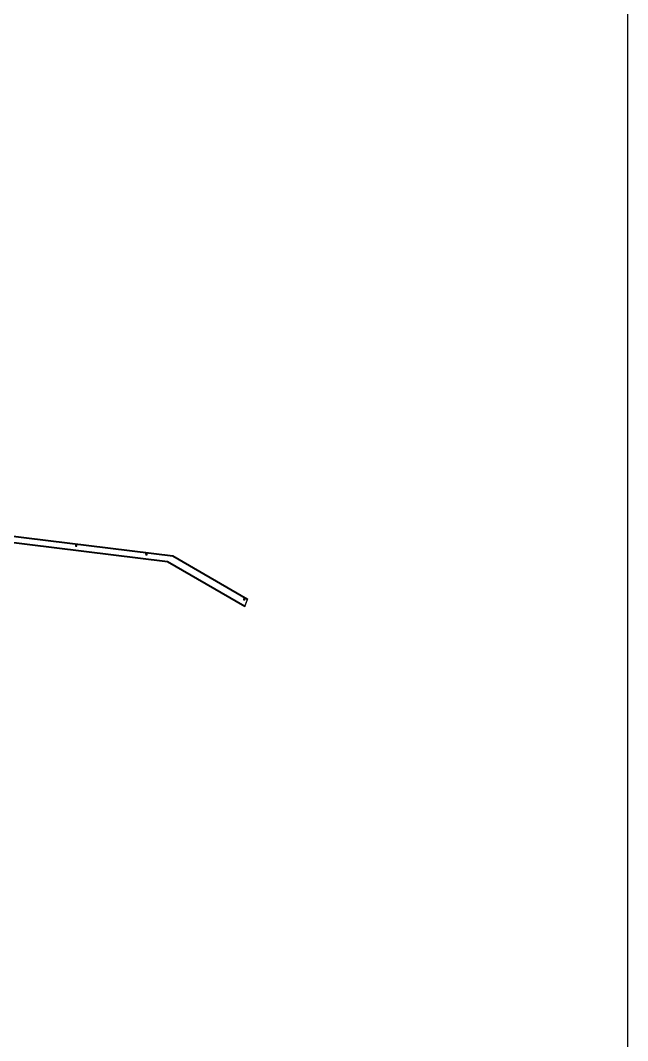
# Model space of a CAD drawing. Header units: inches. Extents: x 31 to 2213, y 31 to 1421.
# Drawn here: x 2030 to 2212.8, y 694.7 to 1001.7 of the extents above; entities that cross this region are included whole.
import ezdxf

# ---------------------------------------------------------------- set-up
doc = ezdxf.new("R2010")
doc.units = ezdxf.units.IN
doc.header["$MEASUREMENT"] = 0

msp = doc.modelspace()

# ---------------------------------------------------------------- linework, layer by layer
at = {"layer": 'OUTLINE'}
for p, q in [((2212.83, 1420.83), (2212.83, 31.17)), ((2023.8, 845.2), (2074.33, 838.94)), ((2023.8, 844.99), (2074.33, 838.73)), ((2025.37, 846.87), (2075.9, 840.61)), ((2025.37, 846.65), (2075.9, 840.39)), ((2046.58, 843.61), (2046.57, 843.61)), ((2046.57, 843.61), (2046.57, 843.6)), ((2046.57, 843.6), (2046.57, 843.59)), ((2046.57, 843.59), (2046.57, 843.59)), ((2046.57, 843.59), (2046.57, 843.58)), ((2046.57, 843.58), (2046.57, 843.57)), ((2046.57, 843.57), (2046.57, 843.57)), ((2046.57, 843.57), (2046.58, 843.56)), ((2046.67, 843.67), (2046.58, 843.61)), ((2046.59, 843.63), (2046.58, 843.63)), ((2046.58, 843.63), (2046.58, 843.62)), ((2046.58, 843.62), (2046.58, 843.61)), ((2046.58, 843.56), (2046.58, 843.56)), ((2046.58, 843.56), (2046.58, 843.55)), ((2046.58, 843.55), (2046.58, 843.54)), ((2046.58, 843.54), (2046.59, 843.54)), ((2046.6, 843.65), (2046.59, 843.64)), ((2046.59, 843.64), (2046.59, 843.63)), ((2046.59, 843.54), (2046.59, 843.53)), ((2046.59, 843.53), (2046.6, 843.52)), ((2046.61, 843.66), (2046.6, 843.65)), ((2046.6, 843.65), (2046.6, 843.65)), ((2046.6, 843.52), (2046.6, 843.52)), ((2046.6, 843.52), (2046.61, 843.51)), ((2046.62, 843.67), (2046.61, 843.66)), ((2046.61, 843.66), (2046.61, 843.66)), ((2046.61, 843.51), (2046.62, 843.51)), ((2046.63, 843.67), (2046.62, 843.67)), ((2046.62, 843.51), (2046.62, 843.5)), ((2046.62, 843.5), (2046.63, 843.5)), ((2046.64, 843.68), (2046.63, 843.68)), ((2046.63, 843.68), (2046.63, 843.67)), ((2046.63, 843.5), (2046.64, 843.49)), ((2046.65, 843.69), (2046.64, 843.68)), ((2046.64, 843.49), (2046.65, 843.49)), ((2046.66, 843.69), (2046.65, 843.69)), ((2046.65, 843.49), (2046.65, 843.48)), ((2046.65, 843.48), (2046.66, 843.48)), ((2046.67, 843.69), (2046.66, 843.69)), ((2046.66, 843.48), (2046.67, 843.48)), ((2046.67, 843.81), (2046.67, 843.82)), ((2046.67, 843.82), (2046.67, 843.67)), ((2046.67, 843.82), (2046.67, 843.82)), ((2046.67, 843.82), (2046.68, 843.82)), ((2046.67, 843.8), (2046.67, 843.81)), ((2046.67, 843.81), (2046.67, 843.81)), ((2046.67, 843.81), (2046.67, 843.81)), ((2046.67, 843.79), (2046.67, 843.8)), ((2046.67, 843.8), (2046.67, 843.8)), ((2046.67, 843.78), (2046.67, 843.79)), ((2046.67, 843.79), (2046.67, 843.79)), ((2046.67, 843.79), (2046.67, 843.79)), ((2046.68, 843.77), (2046.67, 843.78)), ((2046.67, 843.78), (2046.67, 843.78)), ((2046.68, 843.7), (2046.67, 843.69)), ((2046.68, 843.68), (2046.67, 843.67)), ((2046.67, 843.67), (2046.67, 843.67)), ((2046.67, 843.67), (2046.67, 843.66)), ((2046.67, 843.66), (2046.67, 843.66)), ((2046.67, 843.66), (2046.67, 843.66)), ((2046.67, 843.66), (2046.67, 843.65)), ((2046.67, 843.65), (2046.67, 843.65)), ((2046.67, 843.65), (2046.67, 843.65)), ((2046.67, 843.65), (2046.67, 843.64)), ((2046.67, 843.64), (2046.67, 843.64)), ((2046.67, 843.64), (2046.67, 843.63)), ((2046.67, 843.63), (2046.67, 843.63)), ((2046.67, 843.63), (2046.68, 843.63)), ((2046.67, 843.48), (2046.68, 843.47)), ((2046.68, 843.83), (2046.69, 843.84)), ((2046.68, 843.82), (2046.68, 843.83)), ((2046.68, 843.83), (2046.68, 843.83)), ((2046.68, 843.83), (2046.68, 843.83)), ((2046.68, 843.76), (2046.68, 843.77)), ((2046.68, 843.77), (2046.68, 843.77)), ((2046.68, 843.77), (2046.68, 843.77)), ((2046.69, 843.76), (2046.68, 843.76)), ((2046.69, 843.7), (2046.68, 843.7)), ((2046.69, 843.69), (2046.68, 843.69)), ((2046.68, 843.69), (2046.68, 843.68)), ((2046.68, 843.68), (2046.68, 843.68)), ((2046.68, 843.68), (2046.68, 843.68)), ((2046.68, 843.63), (2046.68, 843.62)), ((2046.68, 843.62), (2046.68, 843.62)), ((2046.68, 843.62), (2046.68, 843.62)), ((2046.68, 843.62), (2046.69, 843.61)), ((2046.68, 843.47), (2046.69, 843.47)), ((2046.69, 843.84), (2046.7, 843.85)), ((2046.69, 843.84), (2046.69, 843.84)), ((2046.69, 843.84), (2046.69, 843.84)), ((2046.69, 843.75), (2046.69, 843.76)), ((2046.69, 843.76), (2046.69, 843.76)), ((2046.7, 843.75), (2046.69, 843.75)), ((2046.7, 843.71), (2046.69, 843.7)), ((2046.7, 843.7), (2046.69, 843.7)), ((2046.69, 843.7), (2046.69, 843.69)), ((2046.69, 843.69), (2046.69, 843.69)), ((2046.69, 843.61), (2046.69, 843.61)), ((2046.69, 843.61), (2046.69, 843.61)), ((2046.69, 843.61), (2046.7, 843.6)), ((2046.69, 843.47), (2046.7, 843.47)), ((2046.7, 843.85), (2046.7, 843.85)), ((2046.7, 843.85), (2046.71, 843.85)), ((2046.71, 843.75), (2046.7, 843.75)), ((2046.7, 843.75), (2046.7, 843.75)), ((2046.71, 843.71), (2046.7, 843.71)), ((2046.71, 843.71), (2046.7, 843.7)), ((2046.7, 843.7), (2046.7, 843.7)), ((2046.7, 843.6), (2046.7, 843.6)), ((2046.7, 843.6), (2046.71, 843.6)), ((2046.7, 843.47), (2046.71, 843.46)), ((2046.71, 843.85), (2046.71, 843.86)), ((2046.71, 843.86), (2046.71, 843.86)), ((2046.71, 843.86), (2046.72, 843.86)), ((2046.71, 843.74), (2046.71, 843.75)), ((2046.72, 843.74), (2046.71, 843.74)), ((2046.72, 843.71), (2046.71, 843.71)), ((2046.72, 843.71), (2046.71, 843.71)), ((2046.71, 843.71), (2046.71, 843.71)), ((2046.71, 843.71), (2046.71, 843.71)), ((2046.71, 843.6), (2046.71, 843.6)), ((2046.71, 843.6), (2046.72, 843.59)), ((2046.71, 843.46), (2046.72, 843.46)), ((2046.72, 843.86), (2046.73, 843.86)), ((2046.73, 843.74), (2046.72, 843.74)), ((2046.72, 843.74), (2046.72, 843.74)), ((2046.73, 843.72), (2046.72, 843.71)), ((2046.73, 843.71), (2046.72, 843.71)), ((2046.72, 843.59), (2046.72, 843.59)), ((2046.72, 843.59), (2046.73, 843.59)), ((2046.72, 843.46), (2046.73, 843.46)), ((2046.73, 843.86), (2046.73, 843.87)), ((2046.73, 843.87), (2046.74, 843.87)), ((2046.73, 843.73), (2046.73, 843.74)), ((2046.74, 843.73), (2046.73, 843.73)), ((2046.74, 843.72), (2046.73, 843.72)), ((2046.73, 843.72), (2046.73, 843.72)), ((2046.74, 843.71), (2046.73, 843.71)), ((2046.73, 843.59), (2046.73, 843.59)), ((2046.73, 843.59), (2046.74, 843.58)), ((2046.73, 843.46), (2046.74, 843.46)), ((2046.74, 843.87), (2046.74, 843.87)), ((2046.74, 843.87), (2046.75, 843.87)), ((2046.75, 843.73), (2046.74, 843.73)), ((2046.74, 843.73), (2046.74, 843.73)), ((2046.75, 843.72), (2046.74, 843.71)), ((2046.75, 843.72), (2046.74, 843.72)), ((2046.74, 843.72), (2046.74, 843.72)), ((2046.74, 843.58), (2046.74, 843.58)), ((2046.74, 843.58), (2046.75, 843.58)), ((2046.74, 843.46), (2046.76, 843.45)), ((2046.75, 843.87), (2046.75, 843.87)), ((2046.75, 843.87), (2046.76, 843.87)), ((2046.76, 843.73), (2046.75, 843.73)), ((2046.76, 843.73), (2046.75, 843.73)), ((2046.75, 843.73), (2046.75, 843.72)), ((2046.76, 843.72), (2046.75, 843.72)), ((2046.75, 843.58), (2046.76, 843.58)), ((2046.76, 843.87), (2046.77, 843.88)), ((2046.77, 843.72), (2046.76, 843.73)), ((2046.76, 843.73), (2046.76, 843.73)), ((2046.77, 843.73), (2046.76, 843.73)), ((2046.77, 843.72), (2046.76, 843.72)), ((2046.76, 843.58), (2046.76, 843.58)), ((2046.76, 843.58), (2046.77, 843.58)), ((2046.76, 843.45), (2046.77, 843.45)), ((2046.77, 843.88), (2046.77, 843.88)), ((2046.77, 843.88), (2046.78, 843.88)), ((2046.78, 843.73), (2046.77, 843.73)), ((2046.77, 843.73), (2046.77, 843.73)), ((2046.78, 843.72), (2046.77, 843.72)), ((2046.78, 843.72), (2046.77, 843.72)), ((2046.77, 843.58), (2046.78, 843.58)), ((2046.77, 843.45), (2046.78, 843.45)), ((2046.78, 843.88), (2046.79, 843.88)), ((2046.79, 843.73), (2046.78, 843.73)), ((2046.8, 843.72), (2046.78, 843.72)), ((2046.79, 843.72), (2046.78, 843.72)), ((2046.78, 843.72), (2046.78, 843.72)), ((2046.78, 843.58), (2046.78, 843.58)), ((2046.78, 843.58), (2046.79, 843.57)), ((2046.78, 843.45), (2046.79, 843.45)), ((2046.79, 843.88), (2046.79, 843.88)), ((2046.79, 843.88), (2046.8, 843.88)), ((2046.8, 843.73), (2046.79, 843.73)), ((2046.79, 843.73), (2046.79, 843.73)), ((2046.8, 843.72), (2046.79, 843.72)), ((2046.79, 843.57), (2046.8, 843.57)), ((2046.79, 843.45), (2046.8, 843.45)), ((2046.8, 843.88), (2046.81, 843.88)), ((2046.81, 843.73), (2046.8, 843.73)), ((2046.81, 843.72), (2046.8, 843.72)), ((2046.81, 843.72), (2046.8, 843.72)), ((2046.8, 843.72), (2046.8, 843.72)), ((2046.8, 843.57), (2046.8, 843.57)), ((2046.8, 843.57), (2046.81, 843.57)), ((2046.8, 843.45), (2046.81, 843.45)), ((2046.81, 843.88), (2046.81, 843.88)), ((2046.81, 843.88), (2046.82, 843.88)), ((2046.82, 843.73), (2046.81, 843.73)), ((2046.81, 843.73), (2046.81, 843.73)), ((2046.82, 843.72), (2046.81, 843.72)), ((2046.82, 843.72), (2046.81, 843.72)), ((2046.81, 843.57), (2046.82, 843.57)), ((2046.81, 843.45), (2046.82, 843.45)), ((2046.82, 843.88), (2046.83, 843.88)), ((2046.83, 843.73), (2046.82, 843.73)), ((2046.83, 843.72), (2046.82, 843.72)), ((2046.83, 843.72), (2046.82, 843.72)), ((2046.82, 843.72), (2046.82, 843.72)), ((2046.82, 843.57), (2046.83, 843.58)), ((2046.82, 843.57), (2046.82, 843.57)), ((2046.82, 843.45), (2046.83, 843.45)), ((2046.83, 843.88), (2046.83, 843.88)), ((2046.83, 843.88), (2046.84, 843.88)), ((2046.84, 843.73), (2046.83, 843.73)), ((2046.83, 843.73), (2046.83, 843.73)), ((2046.84, 843.72), (2046.83, 843.72)), ((2046.84, 843.72), (2046.83, 843.72)), ((2046.83, 843.58), (2046.84, 843.58)), ((2046.83, 843.45), (2046.85, 843.45)), ((2046.84, 843.88), (2046.85, 843.87)), ((2046.85, 843.73), (2046.84, 843.73)), ((2046.84, 843.73), (2046.84, 843.72)), ((2046.85, 843.73), (2046.84, 843.73)), ((2046.85, 843.72), (2046.84, 843.72)), ((2046.84, 843.58), (2046.84, 843.58)), ((2046.84, 843.58), (2046.85, 843.58)), ((2046.85, 843.87), (2046.85, 843.87)), ((2046.85, 843.87), (2046.86, 843.87)), ((2046.86, 843.73), (2046.85, 843.73)), ((2046.85, 843.73), (2046.85, 843.73)), ((2046.86, 843.72), (2046.85, 843.73)), ((2046.85, 843.73), (2046.85, 843.73)), ((2046.86, 843.72), (2046.85, 843.72)), ((2046.85, 843.58), (2046.85, 843.58)), ((2046.85, 843.58), (2046.86, 843.58)), ((2046.85, 843.45), (2046.86, 843.46)), ((2046.86, 843.87), (2046.86, 843.87)), ((2046.86, 843.87), (2046.87, 843.87)), ((2046.87, 843.73), (2046.86, 843.73)), ((2046.87, 843.71), (2046.86, 843.72)), ((2046.87, 843.72), (2046.86, 843.72)), ((2046.86, 843.72), (2046.86, 843.72)), ((2046.86, 843.58), (2046.87, 843.58)), ((2046.86, 843.46), (2046.87, 843.46)), ((2046.87, 843.87), (2046.88, 843.87)), ((2046.88, 843.73), (2046.87, 843.73)), ((2046.87, 843.73), (2046.87, 843.73)), ((2046.88, 843.72), (2046.87, 843.72)), ((2046.89, 843.71), (2046.87, 843.71)), ((2046.87, 843.58), (2046.88, 843.59)), ((2046.87, 843.58), (2046.87, 843.58)), ((2046.87, 843.46), (2046.88, 843.46)), ((2046.88, 843.87), (2046.88, 843.86)), ((2046.88, 843.86), (2046.89, 843.86)), ((2046.89, 843.74), (2046.88, 843.74)), ((2046.88, 843.74), (2046.88, 843.73)), ((2046.89, 843.71), (2046.88, 843.72)), ((2046.88, 843.72), (2046.88, 843.72)), ((2046.88, 843.59), (2046.88, 843.59)), ((2046.88, 843.59), (2046.89, 843.59)), ((2046.88, 843.46), (2046.89, 843.46)), ((2046.89, 843.86), (2046.89, 843.86)), ((2046.89, 843.86), (2046.9, 843.86)), ((2046.9, 843.74), (2046.89, 843.74)), ((2046.89, 843.74), (2046.89, 843.74)), ((2046.9, 843.71), (2046.89, 843.71)), ((2046.9, 843.71), (2046.89, 843.71)), ((2046.89, 843.71), (2046.89, 843.71)), ((2046.89, 843.59), (2046.9, 843.6)), ((2046.89, 843.59), (2046.89, 843.59)), ((2046.89, 843.46), (2046.9, 843.46)), ((2046.9, 843.86), (2046.9, 843.85)), ((2046.9, 843.85), (2046.91, 843.85)), ((2046.91, 843.75), (2046.9, 843.75)), ((2046.9, 843.75), (2046.9, 843.74)), ((2046.91, 843.71), (2046.9, 843.71)), ((2046.91, 843.7), (2046.9, 843.71)), ((2046.9, 843.71), (2046.9, 843.71)), ((2046.9, 843.6), (2046.9, 843.6)), ((2046.9, 843.6), (2046.91, 843.6)), ((2046.9, 843.46), (2046.91, 843.47)), ((2046.91, 843.85), (2046.91, 843.85)), ((2046.91, 843.85), (2046.91, 843.85)), ((2046.91, 843.85), (2046.92, 843.84)), ((2046.92, 843.76), (2046.91, 843.75)), ((2046.91, 843.75), (2046.91, 843.75)), ((2046.92, 843.7), (2046.91, 843.71)), ((2046.92, 843.69), (2046.91, 843.7)), ((2046.91, 843.7), (2046.91, 843.7)), ((2046.91, 843.7), (2046.91, 843.7)), ((2046.91, 843.6), (2046.92, 843.61)), ((2046.91, 843.6), (2046.91, 843.6)), ((2046.91, 843.47), (2046.92, 843.47)), ((2046.92, 843.84), (2046.92, 843.84)), ((2046.92, 843.84), (2046.92, 843.84)), ((2046.92, 843.84), (2046.93, 843.83)), ((2046.93, 843.77), (2046.92, 843.76)), ((2046.92, 843.76), (2046.92, 843.76)), ((2046.92, 843.76), (2046.92, 843.76)), ((2046.93, 843.7), (2046.92, 843.7)), ((2046.93, 843.68), (2046.92, 843.69)), ((2046.92, 843.69), (2046.92, 843.69)), ((2046.92, 843.69), (2046.92, 843.69)), ((2046.92, 843.61), (2046.93, 843.62)), ((2046.92, 843.61), (2046.92, 843.61)), ((2046.92, 843.61), (2046.92, 843.61)), ((2046.92, 843.47), (2046.93, 843.47)), ((2046.93, 843.83), (2046.93, 843.83)), ((2046.93, 843.83), (2046.93, 843.83)), ((2046.93, 843.83), (2046.93, 843.82)), ((2046.93, 843.82), (2046.94, 843.82)), ((2046.94, 843.78), (2046.93, 843.78)), ((2046.93, 843.78), (2046.93, 843.78)), ((2046.93, 843.78), (2046.93, 843.77)), ((2046.93, 843.77), (2046.93, 843.77)), ((2046.93, 843.77), (2046.93, 843.77)), ((2046.94, 843.7), (2046.93, 843.7)), ((2046.93, 843.67), (2046.93, 843.68)), ((2046.93, 843.68), (2046.93, 843.68)), ((2046.93, 843.68), (2046.93, 843.68)), ((2046.94, 843.67), (2046.93, 843.67)), ((2046.93, 843.63), (2046.94, 843.64)), ((2046.93, 843.62), (2046.93, 843.63)), ((2046.93, 843.63), (2046.93, 843.63)), ((2046.93, 843.62), (2046.93, 843.62)), ((2046.93, 843.62), (2046.93, 843.62)), ((2046.93, 843.47), (2046.94, 843.48)), ((2046.94, 843.82), (2046.94, 843.81)), ((2046.94, 843.81), (2046.94, 843.81)), ((2046.94, 843.81), (2046.94, 843.81)), ((2046.94, 843.81), (2046.94, 843.8)), ((2046.94, 843.8), (2046.94, 843.8)), ((2046.94, 843.8), (2046.94, 843.8)), ((2046.94, 843.8), (2046.94, 843.79)), ((2046.94, 843.79), (2046.94, 843.79)), ((2046.94, 843.79), (2046.94, 843.78)), ((2046.94, 843.78), (2046.94, 843.64)), ((2046.95, 843.69), (2046.94, 843.7)), ((2046.94, 843.66), (2046.94, 843.67)), ((2046.94, 843.67), (2046.94, 843.67)), ((2046.94, 843.65), (2046.94, 843.66)), ((2046.94, 843.66), (2046.94, 843.66)), ((2046.94, 843.66), (2046.94, 843.66)), ((2046.94, 843.64), (2046.94, 843.65)), ((2046.94, 843.65), (2046.94, 843.65)), ((2046.94, 843.64), (2046.94, 843.64)), ((2046.94, 843.64), (2046.94, 843.64)), ((2046.94, 843.64), (2047.03, 843.56)), ((2046.94, 843.48), (2046.95, 843.48)), ((2046.96, 843.68), (2046.95, 843.69)), ((2046.95, 843.69), (2046.95, 843.69)), ((2046.95, 843.48), (2046.96, 843.49)), ((2046.97, 843.68), (2046.96, 843.68)), ((2046.96, 843.49), (2046.97, 843.49)), ((2046.98, 843.67), (2046.97, 843.68)), ((2046.97, 843.49), (2046.98, 843.5)), ((2046.97, 843.49), (2046.97, 843.49)), ((2046.99, 843.67), (2046.98, 843.67)), ((2046.98, 843.5), (2046.99, 843.5)), ((2046.99, 843.66), (2046.99, 843.67)), ((2047, 843.66), (2046.99, 843.66)), ((2046.99, 843.5), (2047, 843.51)), ((2047.01, 843.65), (2047, 843.66)), ((2047, 843.51), (2047, 843.52)), ((2047, 843.52), (2047.01, 843.52)), ((2047.02, 843.64), (2047.01, 843.65)), ((2047.01, 843.65), (2047.01, 843.65)), ((2047.01, 843.52), (2047.01, 843.53)), ((2047.01, 843.53), (2047.02, 843.53)), ((2047.02, 843.63), (2047.02, 843.64)), ((2047.02, 843.64), (2047.02, 843.64)), ((2047.03, 843.62), (2047.02, 843.63)), ((2047.02, 843.54), (2047.03, 843.55)), ((2047.02, 843.53), (2047.02, 843.54)), ((2047.03, 843.61), (2047.03, 843.62)), ((2047.03, 843.62), (2047.03, 843.62)), ((2047.03, 843.6), (2047.03, 843.61)), ((2047.04, 843.6), (2047.03, 843.6)), ((2047.03, 843.57), (2047.04, 843.58)), ((2047.03, 843.56), (2047.03, 843.57)), ((2047.03, 843.56), (2047.03, 843.56)), ((2047.03, 843.55), (2047.03, 843.56)), ((2047.03, 843.55), (2047.03, 843.55)), ((2047.04, 843.59), (2047.04, 843.6)), ((2047.04, 843.58), (2047.04, 843.59)), ((2047.04, 843.58), (2047.04, 843.58)), ((2067.83, 841.2), (2067.83, 841.2)), ((2067.83, 841.2), (2067.84, 841.2)), ((2067.83, 841.2), (2067.83, 841.05)), ((2067.83, 841.19), (2067.83, 841.2)), ((2067.83, 841.18), (2067.83, 841.19)), ((2067.83, 841.19), (2067.83, 841.19)), ((2067.83, 841.17), (2067.83, 841.18)), ((2067.83, 841.18), (2067.83, 841.18)), ((2067.83, 841.18), (2067.83, 841.18)), ((2067.83, 841.16), (2067.83, 841.17)), ((2067.83, 841.17), (2067.83, 841.17)), ((2067.84, 841.15), (2067.83, 841.16)), ((2067.83, 841.16), (2067.83, 841.16)), ((2067.83, 841.16), (2067.83, 841.16)), ((2067.84, 841.21), (2067.85, 841.22)), ((2067.84, 841.2), (2067.84, 841.21)), ((2067.84, 841.21), (2067.84, 841.21)), ((2067.84, 841.21), (2067.84, 841.21)), ((2067.84, 841.14), (2067.84, 841.15)), ((2067.84, 841.15), (2067.84, 841.15)), ((2067.84, 841.15), (2067.84, 841.15)), ((2067.85, 841.22), (2067.86, 841.23)), ((2067.85, 841.22), (2067.85, 841.22)), ((2067.85, 841.22), (2067.85, 841.22)), ((2067.86, 841.23), (2067.86, 841.23)), ((2067.86, 841.23), (2067.87, 841.23)), ((2067.87, 841.23), (2067.88, 841.24)), ((2067.87, 841.23), (2067.87, 841.23)), ((2067.88, 841.24), (2067.88, 841.24)), ((2067.88, 841.24), (2067.89, 841.24)), ((2067.89, 841.24), (2067.9, 841.25)), ((2067.89, 841.24), (2067.89, 841.24)), ((2067.9, 841.25), (2067.9, 841.25)), ((2067.9, 841.25), (2067.91, 841.25)), ((2067.91, 841.25), (2067.92, 841.25)), ((2067.92, 841.25), (2067.92, 841.25)), ((2067.92, 841.25), (2067.93, 841.25)), ((2067.93, 841.25), (2067.94, 841.26)), ((2067.93, 841.25), (2067.93, 841.25)), ((2067.94, 841.26), (2067.95, 841.26)), ((2067.95, 841.26), (2067.95, 841.26)), ((2067.95, 841.26), (2067.96, 841.26)), ((2067.96, 841.26), (2067.97, 841.26)), ((2067.97, 841.26), (2067.97, 841.26)), ((2067.97, 841.26), (2067.98, 841.26)), ((2067.98, 841.26), (2067.99, 841.26)), ((2067.99, 841.26), (2067.99, 841.26)), ((2067.99, 841.26), (2068, 841.25)), ((2068, 841.25), (2068.01, 841.25)), ((2068.01, 841.25), (2068.01, 841.25)), ((2068.01, 841.25), (2068.02, 841.25)), ((2068.02, 841.25), (2068.02, 841.25)), ((2068.02, 841.25), (2068.03, 841.25)), ((2068.03, 841.25), (2068.04, 841.25)), ((2068.04, 841.25), (2068.04, 841.24)), ((2068.04, 841.24), (2068.05, 841.24)), ((2068.05, 841.24), (2068.05, 841.24)), ((2068.05, 841.24), (2068.06, 841.24)), ((2068.06, 841.24), (2068.06, 841.23)), ((2068.06, 841.23), (2068.07, 841.23)), ((2068.07, 841.23), (2068.07, 841.23)), ((2068.07, 841.23), (2068.08, 841.22)), ((2068.08, 841.22), (2068.08, 841.22)), ((2068.08, 841.22), (2068.08, 841.22)), ((2068.08, 841.22), (2068.09, 841.21)), ((2068.09, 841.14), (2068.08, 841.14)), ((2068.09, 841.21), (2068.09, 841.21)), ((2068.09, 841.21), (2068.09, 841.21)), ((2068.09, 841.21), (2068.09, 841.2)), ((2068.09, 841.2), (2068.1, 841.2)), ((2068.1, 841.16), (2068.09, 841.16)), ((2068.09, 841.16), (2068.09, 841.15)), ((2068.09, 841.15), (2068.09, 841.15)), ((2068.09, 841.15), (2068.09, 841.14)), ((2068.1, 841.2), (2068.1, 841.2)), ((2068.1, 841.2), (2068.1, 841.19)), ((2068.1, 841.19), (2068.1, 841.19)), ((2068.1, 841.19), (2068.1, 841.19)), ((2068.1, 841.19), (2068.1, 841.18)), ((2068.1, 841.18), (2068.1, 841.18)), ((2068.1, 841.18), (2068.1, 841.17)), ((2068.1, 841.17), (2068.1, 841.17)), ((2068.1, 841.17), (2068.1, 841.17)), ((2068.1, 841.17), (2068.1, 841.16)), ((2068.1, 841.16), (2068.1, 841.01)), ((2068.1, 841.16), (2068.1, 841.16)), ((2067.74, 840.99), (2067.73, 840.98)), ((2067.73, 840.98), (2067.73, 840.97)), ((2067.73, 840.97), (2067.73, 840.97)), ((2067.73, 840.97), (2067.73, 840.96)), ((2067.73, 840.96), (2067.73, 840.95)), ((2067.73, 840.95), (2067.73, 840.95)), ((2067.73, 840.95), (2067.74, 840.94)), ((2067.83, 841.05), (2067.74, 840.99)), ((2067.75, 841.01), (2067.74, 841.01)), ((2067.74, 841.01), (2067.74, 841)), ((2067.74, 841), (2067.74, 840.99)), ((2067.74, 840.99), (2067.74, 840.99)), ((2067.74, 840.94), (2067.74, 840.93)), ((2067.74, 840.93), (2067.74, 840.93)), ((2067.74, 840.93), (2067.75, 840.92)), ((2067.76, 841.02), (2067.75, 841.02)), ((2067.75, 841.02), (2067.75, 841.01)), ((2067.75, 840.92), (2067.75, 840.92)), ((2067.75, 840.92), (2067.75, 840.91)), ((2067.75, 840.91), (2067.76, 840.9)), ((2067.77, 841.04), (2067.76, 841.03)), ((2067.76, 841.03), (2067.76, 841.02)), ((2067.76, 840.9), (2067.76, 840.9)), ((2067.76, 840.9), (2067.77, 840.89)), ((2067.78, 841.05), (2067.77, 841.04)), ((2067.77, 841.04), (2067.77, 841.04)), ((2067.77, 840.89), (2067.78, 840.89)), ((2067.79, 841.05), (2067.78, 841.05)), ((2067.78, 840.89), (2067.78, 840.88)), ((2067.78, 840.88), (2067.79, 840.88)), ((2067.8, 841.06), (2067.79, 841.05)), ((2067.79, 840.88), (2067.8, 840.87)), ((2067.81, 841.07), (2067.8, 841.06)), ((2067.8, 841.06), (2067.8, 841.06)), ((2067.8, 840.87), (2067.81, 840.87)), ((2067.82, 841.07), (2067.81, 841.07)), ((2067.81, 840.87), (2067.82, 840.86)), ((2067.83, 841.07), (2067.82, 841.07)), ((2067.82, 840.86), (2067.82, 840.86)), ((2067.82, 840.86), (2067.83, 840.85)), ((2067.84, 841.08), (2067.83, 841.07)), ((2067.84, 841.05), (2067.83, 841.05)), ((2067.83, 841.05), (2067.83, 841.05)), ((2067.83, 841.05), (2067.83, 841.04)), ((2067.83, 841.04), (2067.83, 841.04)), ((2067.83, 841.04), (2067.83, 841.04)), ((2067.83, 841.04), (2067.83, 841.03)), ((2067.83, 841.03), (2067.83, 841.03)), ((2067.83, 841.03), (2067.83, 841.02)), ((2067.83, 841.02), (2067.83, 841.02)), ((2067.83, 841.02), (2067.83, 841.02)), ((2067.83, 841.02), (2067.83, 841.01)), ((2067.83, 841.01), (2067.83, 841.01)), ((2067.83, 841.01), (2067.84, 841.01)), ((2067.83, 840.85), (2067.84, 840.85)), ((2067.85, 841.14), (2067.84, 841.14)), ((2067.85, 841.08), (2067.84, 841.08)), ((2067.85, 841.07), (2067.84, 841.07)), ((2067.84, 841.07), (2067.84, 841.06)), ((2067.84, 841.06), (2067.84, 841.06)), ((2067.84, 841.06), (2067.84, 841.05)), ((2067.84, 841.01), (2067.84, 841)), ((2067.84, 841), (2067.84, 841)), ((2067.84, 841), (2067.84, 841)), ((2067.84, 841), (2067.85, 840.99)), ((2067.84, 840.85), (2067.85, 840.85)), ((2067.86, 841.13), (2067.85, 841.14)), ((2067.85, 841.14), (2067.85, 841.14)), ((2067.86, 841.08), (2067.85, 841.08)), ((2067.86, 841.08), (2067.85, 841.08)), ((2067.85, 841.08), (2067.85, 841.07)), ((2067.85, 841.07), (2067.85, 841.07)), ((2067.85, 840.99), (2067.85, 840.99)), ((2067.85, 840.99), (2067.86, 840.99)), ((2067.85, 840.85), (2067.86, 840.84)), ((2067.87, 841.12), (2067.86, 841.13)), ((2067.86, 841.13), (2067.86, 841.13)), ((2067.86, 841.13), (2067.86, 841.13)), ((2067.87, 841.09), (2067.86, 841.08)), ((2067.87, 841.08), (2067.86, 841.08)), ((2067.86, 841.08), (2067.86, 841.08)), ((2067.86, 840.99), (2067.86, 840.98)), ((2067.86, 840.98), (2067.86, 840.98)), ((2067.86, 840.98), (2067.87, 840.98)), ((2067.86, 840.84), (2067.87, 840.84)), ((2067.88, 841.12), (2067.87, 841.12)), ((2067.87, 841.12), (2067.87, 841.12)), ((2067.88, 841.09), (2067.87, 841.09)), ((2067.88, 841.09), (2067.87, 841.09)), ((2067.87, 841.09), (2067.87, 841.08)), ((2067.87, 840.98), (2067.87, 840.97)), ((2067.87, 840.97), (2067.88, 840.97)), ((2067.87, 840.84), (2067.88, 840.84)), ((2067.89, 841.11), (2067.88, 841.12)), ((2067.88, 841.12), (2067.88, 841.12)), ((2067.89, 841.09), (2067.88, 841.09)), ((2067.89, 841.09), (2067.88, 841.09)), ((2067.88, 841.09), (2067.88, 841.09)), ((2067.88, 840.97), (2067.88, 840.97)), ((2067.88, 840.97), (2067.89, 840.97)), ((2067.88, 840.84), (2067.89, 840.84)), ((2067.9, 841.11), (2067.89, 841.11)), ((2067.89, 841.11), (2067.89, 841.11)), ((2067.9, 841.1), (2067.89, 841.1)), ((2067.89, 841.1), (2067.89, 841.09)), ((2067.9, 841.09), (2067.89, 841.09)), ((2067.89, 840.97), (2067.89, 840.96)), ((2067.89, 840.96), (2067.9, 840.96)), ((2067.89, 840.84), (2067.91, 840.84)), ((2067.91, 841.11), (2067.9, 841.11)), ((2067.91, 841.1), (2067.9, 841.09)), ((2067.91, 841.1), (2067.9, 841.1)), ((2067.9, 841.1), (2067.9, 841.1)), ((2067.9, 840.96), (2067.91, 840.96)), ((2067.92, 841.11), (2067.91, 841.11)), ((2067.91, 841.11), (2067.91, 841.11)), ((2067.92, 841.1), (2067.91, 841.1)), ((2067.92, 841.1), (2067.91, 841.1)), ((2067.91, 840.96), (2067.91, 840.96)), ((2067.91, 840.96), (2067.92, 840.96)), ((2067.91, 840.84), (2067.92, 840.83)), ((2067.93, 841.11), (2067.92, 841.1)), ((2067.92, 841.1), (2067.92, 841.11)), ((2067.93, 841.1), (2067.92, 841.1)), ((2067.92, 841.1), (2067.92, 841.1)), ((2067.93, 841.1), (2067.92, 841.1)), ((2067.92, 840.96), (2067.92, 840.96)), ((2067.92, 840.96), (2067.93, 840.96)), ((2067.92, 840.83), (2067.93, 840.83)), ((2067.94, 841.11), (2067.93, 841.11)), ((2067.93, 841.11), (2067.93, 841.11)), ((2067.95, 841.1), (2067.93, 841.1)), ((2067.94, 841.1), (2067.93, 841.1)), ((2067.93, 840.96), (2067.94, 840.95)), ((2067.93, 840.83), (2067.94, 840.83)), ((2067.95, 841.11), (2067.94, 841.11)), ((2067.95, 841.1), (2067.94, 841.1)), ((2067.94, 841.1), (2067.94, 841.1)), ((2067.94, 840.95), (2067.94, 840.95)), ((2067.94, 840.95), (2067.95, 840.95)), ((2067.94, 840.83), (2067.95, 840.83)), ((2067.96, 841.11), (2067.95, 841.11)), ((2067.95, 841.11), (2067.95, 841.11)), ((2067.96, 841.1), (2067.95, 841.1)), ((2067.96, 841.1), (2067.95, 841.1)), ((2067.95, 840.95), (2067.96, 840.95)), ((2067.95, 840.83), (2067.96, 840.83)), ((2067.97, 841.11), (2067.96, 841.11)), ((2067.97, 841.1), (2067.96, 841.1)), ((2067.97, 841.1), (2067.96, 841.1)), ((2067.96, 841.1), (2067.96, 841.1)), ((2067.96, 840.95), (2067.96, 840.95)), ((2067.96, 840.95), (2067.97, 840.95)), ((2067.96, 840.83), (2067.97, 840.83)), ((2067.98, 841.11), (2067.97, 841.11)), ((2067.97, 841.11), (2067.97, 841.11)), ((2067.98, 841.1), (2067.97, 841.1)), ((2067.98, 841.1), (2067.97, 841.1)), ((2067.97, 840.95), (2067.98, 840.95)), ((2067.97, 840.83), (2067.98, 840.83)), ((2067.99, 841.11), (2067.98, 841.11)), ((2067.99, 841.1), (2067.98, 841.1)), ((2067.99, 841.1), (2067.98, 841.1)), ((2067.98, 841.1), (2067.98, 841.1)), ((2067.98, 840.95), (2067.98, 840.95)), ((2067.98, 840.95), (2067.99, 840.95)), ((2067.98, 840.83), (2068, 840.83)), ((2068, 841.11), (2067.99, 841.11)), ((2067.99, 841.11), (2067.99, 841.11)), ((2068, 841.1), (2067.99, 841.1)), ((2068, 841.1), (2067.99, 841.1)), ((2067.99, 840.95), (2068, 840.95)), ((2068.01, 841.11), (2068, 841.11)), ((2068.01, 841.1), (2068, 841.1)), ((2068.01, 841.1), (2068, 841.1)), ((2068, 841.1), (2068, 841.1)), ((2068, 840.95), (2068, 840.96)), ((2068, 840.96), (2068.01, 840.96)), ((2068, 840.83), (2068.01, 840.83)), ((2068.01, 841.1), (2068.01, 841.11)), ((2068.02, 841.11), (2068.01, 841.1)), ((2068.02, 841.09), (2068.01, 841.1)), ((2068.02, 841.1), (2068.01, 841.1)), ((2068.01, 840.96), (2068.02, 840.96)), ((2068.01, 840.83), (2068.02, 840.83)), ((2068.03, 841.11), (2068.02, 841.11)), ((2068.02, 841.11), (2068.02, 841.11)), ((2068.03, 841.1), (2068.02, 841.1)), ((2068.02, 841.1), (2068.02, 841.1)), ((2068.04, 841.09), (2068.02, 841.09)), ((2068.02, 840.96), (2068.02, 840.96)), ((2068.02, 840.96), (2068.03, 840.96)), ((2068.02, 840.83), (2068.03, 840.84)), ((2068.04, 841.11), (2068.03, 841.11)), ((2068.03, 841.11), (2068.03, 841.11)), ((2068.04, 841.1), (2068.03, 841.1)), ((2068.03, 840.96), (2068.04, 840.97)), ((2068.03, 840.96), (2068.03, 840.96)), ((2068.03, 840.84), (2068.04, 840.84)), ((2068.05, 841.12), (2068.04, 841.12)), ((2068.04, 841.12), (2068.04, 841.11)), ((2068.05, 841.09), (2068.04, 841.1)), ((2068.04, 841.1), (2068.04, 841.1)), ((2068.05, 841.09), (2068.04, 841.09)), ((2068.04, 840.97), (2068.04, 840.97)), ((2068.04, 840.97), (2068.05, 840.97)), ((2068.04, 840.84), (2068.05, 840.84)), ((2068.06, 841.12), (2068.05, 841.12)), ((2068.05, 841.12), (2068.05, 841.12)), ((2068.06, 841.09), (2068.05, 841.09)), ((2068.06, 841.09), (2068.05, 841.09)), ((2068.05, 841.09), (2068.05, 841.09)), ((2068.05, 840.97), (2068.05, 840.97)), ((2068.05, 840.97), (2068.06, 840.97)), ((2068.05, 840.84), (2068.06, 840.84)), ((2068.07, 841.13), (2068.06, 841.13)), ((2068.06, 841.13), (2068.06, 841.12)), ((2068.07, 841.08), (2068.06, 841.09)), ((2068.07, 841.08), (2068.06, 841.09)), ((2068.06, 841.09), (2068.06, 841.09)), ((2068.06, 840.97), (2068.06, 840.98)), ((2068.06, 840.98), (2068.07, 840.98)), ((2068.06, 840.84), (2068.07, 840.85)), ((2068.08, 841.13), (2068.07, 841.13)), ((2068.07, 841.13), (2068.07, 841.13)), ((2068.08, 841.08), (2068.07, 841.08)), ((2068.08, 841.08), (2068.07, 841.08)), ((2068.07, 841.08), (2068.07, 841.08)), ((2068.07, 840.98), (2068.08, 840.99)), ((2068.07, 840.98), (2068.07, 840.98)), ((2068.07, 840.85), (2068.08, 840.85)), ((2068.08, 841.14), (2068.08, 841.14)), ((2068.08, 841.14), (2068.08, 841.13)), ((2068.09, 841.08), (2068.08, 841.08)), ((2068.08, 841.07), (2068.08, 841.08)), ((2068.09, 841.07), (2068.08, 841.07)), ((2068.08, 841.07), (2068.08, 841.07)), ((2068.08, 840.99), (2068.09, 841)), ((2068.08, 840.99), (2068.08, 840.99)), ((2068.08, 840.99), (2068.08, 840.99)), ((2068.08, 840.85), (2068.09, 840.85)), ((2068.1, 841.07), (2068.09, 841.08)), ((2068.09, 841.06), (2068.09, 841.07)), ((2068.1, 841.05), (2068.09, 841.06)), ((2068.09, 841.06), (2068.09, 841.06)), ((2068.09, 841.06), (2068.09, 841.06)), ((2068.09, 841), (2068.09, 841.01)), ((2068.09, 841.01), (2068.1, 841.01)), ((2068.09, 841), (2068.09, 841)), ((2068.09, 841), (2068.09, 841)), ((2068.09, 840.85), (2068.1, 840.86)), ((2068.11, 841.07), (2068.1, 841.07)), ((2068.1, 841.04), (2068.1, 841.05)), ((2068.1, 841.05), (2068.1, 841.05)), ((2068.1, 841.05), (2068.1, 841.05)), ((2068.1, 841.03), (2068.1, 841.04)), ((2068.1, 841.04), (2068.1, 841.04)), ((2068.1, 841.02), (2068.1, 841.03)), ((2068.1, 841.03), (2068.1, 841.03)), ((2068.1, 841.03), (2068.1, 841.03)), ((2068.1, 841.01), (2068.1, 841.02)), ((2068.1, 841.02), (2068.1, 841.02)), ((2068.1, 841.01), (2068.1, 841.01)), ((2068.1, 841.01), (2068.19, 840.94)), ((2068.1, 840.86), (2068.11, 840.86)), ((2068.12, 841.07), (2068.11, 841.07)), ((2068.11, 840.86), (2068.12, 840.86)), ((2068.12, 841.06), (2068.12, 841.07)), ((2068.13, 841.06), (2068.12, 841.06)), ((2068.12, 840.86), (2068.13, 840.87)), ((2068.14, 841.05), (2068.13, 841.06)), ((2068.13, 840.87), (2068.14, 840.88)), ((2068.13, 840.87), (2068.13, 840.87)), ((2068.15, 841.05), (2068.14, 841.05)), ((2068.14, 840.88), (2068.15, 840.88)), ((2068.15, 841.04), (2068.15, 841.05)), ((2068.16, 841.04), (2068.15, 841.04)), ((2068.15, 840.88), (2068.16, 840.89)), ((2068.17, 841.03), (2068.16, 841.04)), ((2068.16, 840.89), (2068.17, 840.9)), ((2068.16, 840.89), (2068.16, 840.89)), ((2068.18, 841.02), (2068.17, 841.03)), ((2068.17, 841.03), (2068.17, 841.03)), ((2068.17, 840.9), (2068.17, 840.91)), ((2068.17, 840.91), (2068.18, 840.91)), ((2068.18, 841.01), (2068.18, 841.02)), ((2068.19, 841), (2068.18, 841.01)), ((2068.18, 841.01), (2068.18, 841.01)), ((2068.18, 840.91), (2068.18, 840.92)), ((2068.18, 840.92), (2068.19, 840.92)), ((2068.19, 840.99), (2068.19, 841)), ((2068.19, 841), (2068.19, 841)), ((2068.2, 840.98), (2068.19, 840.99)), ((2068.19, 840.94), (2068.2, 840.95)), ((2068.19, 840.94), (2068.19, 840.94)), ((2068.19, 840.93), (2068.19, 840.94)), ((2068.19, 840.92), (2068.19, 840.93)), ((2068.2, 840.97), (2068.2, 840.98)), ((2068.2, 840.98), (2068.2, 840.98)), ((2068.2, 840.96), (2068.2, 840.97)), ((2068.2, 840.95), (2068.2, 840.96)), ((2068.2, 840.96), (2068.2, 840.96)), ((2074.33, 838.94), (2074.33, 838.73)), ((2074.33, 838.94), (2097.61, 825.5)), ((2074.33, 838.73), (2097.61, 825.29)), ((2075.9, 840.61), (2098.4, 827.62)), ((2075.9, 840.39), (2075.9, 840.61)), ((2075.9, 840.39), (2098.4, 827.4)), ((2097.19, 827.42), (2097.18, 827.42)), ((2097.18, 827.42), (2097.18, 827.41)), ((2097.18, 827.41), (2097.18, 827.4)), ((2097.18, 827.4), (2097.18, 827.4)), ((2097.18, 827.4), (2097.18, 827.39)), ((2097.18, 827.39), (2097.18, 827.38)), ((2097.18, 827.38), (2097.19, 827.38)), ((2097.28, 827.48), (2097.19, 827.43)), ((2097.2, 827.45), (2097.19, 827.44)), ((2097.19, 827.44), (2097.19, 827.44)), ((2097.19, 827.44), (2097.19, 827.43)), ((2097.19, 827.43), (2097.19, 827.42)), ((2097.19, 827.38), (2097.19, 827.37)), ((2097.19, 827.37), (2097.19, 827.36)), ((2097.19, 827.36), (2097.2, 827.36)), ((2097.21, 827.46), (2097.2, 827.45)), ((2097.2, 827.45), (2097.2, 827.45)), ((2097.2, 827.36), (2097.2, 827.35)), ((2097.2, 827.35), (2097.2, 827.35)), ((2097.2, 827.35), (2097.21, 827.34)), ((2097.22, 827.47), (2097.21, 827.47)), ((2097.21, 827.47), (2097.21, 827.46)), ((2097.21, 827.34), (2097.21, 827.33)), ((2097.21, 827.33), (2097.22, 827.33)), ((2097.23, 827.48), (2097.22, 827.48)), ((2097.22, 827.48), (2097.22, 827.47)), ((2097.22, 827.33), (2097.23, 827.32)), ((2097.24, 827.49), (2097.23, 827.48)), ((2097.23, 827.32), (2097.23, 827.32)), ((2097.23, 827.32), (2097.24, 827.31)), ((2097.25, 827.49), (2097.24, 827.49)), ((2097.24, 827.31), (2097.25, 827.31)), ((2097.26, 827.5), (2097.25, 827.5)), ((2097.25, 827.5), (2097.25, 827.49)), ((2097.25, 827.31), (2097.26, 827.3)), ((2097.27, 827.51), (2097.26, 827.5)), ((2097.26, 827.3), (2097.27, 827.3)), ((2097.28, 827.51), (2097.27, 827.51)), ((2097.27, 827.3), (2097.27, 827.29)), ((2097.27, 827.29), (2097.28, 827.29)), ((2097.28, 827.63), (2097.29, 827.64)), ((2097.28, 827.63), (2097.28, 827.63)), ((2097.28, 827.63), (2097.28, 827.48)), ((2097.28, 827.62), (2097.28, 827.63)), ((2097.28, 827.63), (2097.28, 827.63)), ((2097.28, 827.61), (2097.28, 827.62)), ((2097.28, 827.62), (2097.28, 827.62)), ((2097.28, 827.62), (2097.28, 827.62)), ((2097.28, 827.6), (2097.28, 827.61)), ((2097.28, 827.61), (2097.28, 827.61)), ((2097.29, 827.59), (2097.28, 827.6)), ((2097.28, 827.6), (2097.28, 827.6)), ((2097.28, 827.6), (2097.28, 827.6)), ((2097.29, 827.51), (2097.28, 827.51)), ((2097.29, 827.49), (2097.28, 827.49)), ((2097.28, 827.49), (2097.28, 827.48)), ((2097.28, 827.48), (2097.28, 827.48)), ((2097.28, 827.48), (2097.28, 827.48)), ((2097.28, 827.48), (2097.28, 827.47)), ((2097.28, 827.47), (2097.28, 827.47)), ((2097.28, 827.47), (2097.28, 827.46)), ((2097.28, 827.46), (2097.28, 827.46)), ((2097.28, 827.46), (2097.28, 827.46)), ((2097.28, 827.46), (2097.28, 827.45)), ((2097.28, 827.45), (2097.28, 827.45)), ((2097.28, 827.45), (2097.29, 827.45)), ((2097.28, 827.29), (2097.29, 827.29)), ((2097.29, 827.64), (2097.29, 827.65)), ((2097.29, 827.65), (2097.29, 827.65)), ((2097.29, 827.65), (2097.3, 827.65)), ((2097.29, 827.64), (2097.29, 827.64)), ((2097.29, 827.58), (2097.29, 827.59)), ((2097.29, 827.59), (2097.29, 827.59)), ((2097.29, 827.59), (2097.29, 827.59)), ((2097.3, 827.58), (2097.29, 827.58)), ((2097.29, 827.58), (2097.29, 827.58)), ((2097.3, 827.52), (2097.29, 827.51)), ((2097.3, 827.5), (2097.29, 827.5)), ((2097.29, 827.5), (2097.29, 827.5)), ((2097.29, 827.5), (2097.29, 827.49)), ((2097.29, 827.49), (2097.29, 827.49)), ((2097.29, 827.45), (2097.29, 827.44)), ((2097.29, 827.44), (2097.29, 827.44)), ((2097.29, 827.44), (2097.29, 827.43)), ((2097.29, 827.43), (2097.29, 827.43)), ((2097.29, 827.43), (2097.3, 827.43)), ((2097.29, 827.29), (2097.3, 827.28)), ((2097.3, 827.65), (2097.3, 827.66)), ((2097.3, 827.66), (2097.3, 827.66)), ((2097.3, 827.66), (2097.31, 827.66)), ((2097.3, 827.57), (2097.3, 827.58)), ((2097.31, 827.57), (2097.3, 827.57)), ((2097.31, 827.52), (2097.3, 827.52)), ((2097.31, 827.51), (2097.3, 827.51)), ((2097.3, 827.51), (2097.3, 827.51)), ((2097.3, 827.51), (2097.3, 827.5)), ((2097.3, 827.43), (2097.3, 827.42)), ((2097.3, 827.42), (2097.31, 827.42)), ((2097.3, 827.28), (2097.31, 827.28)), ((2097.31, 827.66), (2097.31, 827.67)), ((2097.31, 827.67), (2097.32, 827.67)), ((2097.31, 827.56), (2097.31, 827.57)), ((2097.31, 827.57), (2097.31, 827.57)), ((2097.32, 827.56), (2097.31, 827.56)), ((2097.32, 827.52), (2097.31, 827.52)), ((2097.31, 827.52), (2097.31, 827.51)), ((2097.32, 827.52), (2097.31, 827.52)), ((2097.31, 827.42), (2097.31, 827.42)), ((2097.31, 827.42), (2097.31, 827.42)), ((2097.31, 827.42), (2097.32, 827.41)), ((2097.31, 827.28), (2097.32, 827.28)), ((2097.32, 827.67), (2097.32, 827.67)), ((2097.32, 827.67), (2097.33, 827.67)), ((2097.33, 827.56), (2097.32, 827.56)), ((2097.32, 827.56), (2097.32, 827.56)), ((2097.33, 827.53), (2097.32, 827.52)), ((2097.33, 827.53), (2097.32, 827.52)), ((2097.32, 827.52), (2097.32, 827.52)), ((2097.32, 827.41), (2097.32, 827.41)), ((2097.32, 827.41), (2097.33, 827.41)), ((2097.32, 827.28), (2097.33, 827.28)), ((2097.33, 827.67), (2097.33, 827.68)), ((2097.33, 827.68), (2097.34, 827.68)), ((2097.33, 827.55), (2097.33, 827.56)), ((2097.34, 827.55), (2097.33, 827.55)), ((2097.34, 827.53), (2097.33, 827.53)), ((2097.33, 827.53), (2097.33, 827.53)), ((2097.34, 827.53), (2097.33, 827.53)), ((2097.33, 827.41), (2097.33, 827.4)), ((2097.33, 827.4), (2097.34, 827.4)), ((2097.33, 827.28), (2097.34, 827.27)), ((2097.34, 827.68), (2097.34, 827.68)), ((2097.34, 827.68), (2097.35, 827.68)), ((2097.35, 827.55), (2097.34, 827.55)), ((2097.34, 827.55), (2097.34, 827.55)), ((2097.35, 827.53), (2097.34, 827.53)), ((2097.34, 827.53), (2097.34, 827.53)), ((2097.35, 827.53), (2097.34, 827.53)), ((2097.34, 827.4), (2097.34, 827.4)), ((2097.34, 827.4), (2097.35, 827.4)), ((2097.34, 827.27), (2097.36, 827.27)), ((2097.35, 827.68), (2097.36, 827.69)), ((2097.35, 827.68), (2097.35, 827.68)), ((2097.36, 827.54), (2097.35, 827.55)), ((2097.36, 827.54), (2097.35, 827.54)), ((2097.35, 827.54), (2097.35, 827.53)), ((2097.36, 827.53), (2097.35, 827.53)), ((2097.35, 827.4), (2097.36, 827.4)), ((2097.36, 827.69), (2097.37, 827.69)), ((2097.37, 827.54), (2097.36, 827.54)), ((2097.37, 827.54), (2097.36, 827.54)), ((2097.36, 827.54), (2097.36, 827.54)), ((2097.37, 827.53), (2097.36, 827.53)), ((2097.36, 827.4), (2097.36, 827.4)), ((2097.36, 827.4), (2097.37, 827.39)), ((2097.36, 827.27), (2097.37, 827.27)), ((2097.37, 827.69), (2097.37, 827.69)), ((2097.37, 827.69), (2097.38, 827.69)), ((2097.38, 827.54), (2097.37, 827.54)), ((2097.37, 827.54), (2097.37, 827.54)), ((2097.38, 827.54), (2097.37, 827.54)), ((2097.37, 827.54), (2097.37, 827.54)), ((2097.38, 827.53), (2097.37, 827.53)), ((2097.37, 827.39), (2097.37, 827.39)), ((2097.37, 827.39), (2097.38, 827.39)), ((2097.37, 827.27), (2097.38, 827.27)), ((2097.38, 827.69), (2097.38, 827.69)), ((2097.38, 827.69), (2097.39, 827.69)), ((2097.39, 827.54), (2097.38, 827.54)), ((2097.38, 827.54), (2097.38, 827.54)), ((2097.39, 827.54), (2097.38, 827.54)), ((2097.4, 827.53), (2097.38, 827.53)), ((2097.38, 827.39), (2097.39, 827.39)), ((2097.38, 827.27), (2097.39, 827.27)), ((2097.39, 827.69), (2097.4, 827.69)), ((2097.4, 827.54), (2097.39, 827.54)), ((2097.4, 827.54), (2097.39, 827.54)), ((2097.39, 827.54), (2097.39, 827.54)), ((2097.39, 827.39), (2097.39, 827.39)), ((2097.39, 827.39), (2097.4, 827.39)), ((2097.39, 827.27), (2097.4, 827.27)), ((2097.4, 827.69), (2097.4, 827.69)), ((2097.4, 827.69), (2097.41, 827.69)), ((2097.41, 827.55), (2097.4, 827.54)), ((2097.4, 827.54), (2097.4, 827.54)), ((2097.41, 827.54), (2097.4, 827.54)), ((2097.41, 827.53), (2097.4, 827.53)), ((2097.4, 827.39), (2097.41, 827.39)), ((2097.4, 827.27), (2097.41, 827.27)), ((2097.41, 827.69), (2097.42, 827.69)), ((2097.42, 827.55), (2097.41, 827.55)), ((2097.42, 827.54), (2097.41, 827.54)), ((2097.41, 827.54), (2097.41, 827.54)), ((2097.42, 827.53), (2097.41, 827.53)), ((2097.41, 827.39), (2097.41, 827.39)), ((2097.41, 827.39), (2097.42, 827.39)), ((2097.41, 827.27), (2097.42, 827.27)), ((2097.42, 827.69), (2097.42, 827.69)), ((2097.42, 827.69), (2097.43, 827.69)), ((2097.43, 827.54), (2097.42, 827.55)), ((2097.42, 827.55), (2097.42, 827.55)), ((2097.43, 827.54), (2097.42, 827.54)), ((2097.43, 827.53), (2097.42, 827.53)), ((2097.42, 827.39), (2097.43, 827.39)), ((2097.42, 827.27), (2097.43, 827.27)), ((2097.43, 827.69), (2097.44, 827.69)), ((2097.44, 827.54), (2097.43, 827.54)), ((2097.44, 827.54), (2097.43, 827.54)), ((2097.43, 827.54), (2097.43, 827.54)), ((2097.44, 827.53), (2097.43, 827.53)), ((2097.43, 827.39), (2097.43, 827.39)), ((2097.43, 827.39), (2097.44, 827.39)), ((2097.43, 827.27), (2097.45, 827.27)), ((2097.44, 827.69), (2097.44, 827.69)), ((2097.44, 827.69), (2097.45, 827.69)), ((2097.45, 827.54), (2097.44, 827.54)), ((2097.44, 827.54), (2097.44, 827.54)), ((2097.45, 827.54), (2097.44, 827.54)), ((2097.45, 827.53), (2097.44, 827.53)), ((2097.44, 827.39), (2097.45, 827.39)), ((2097.45, 827.69), (2097.46, 827.69)), ((2097.46, 827.54), (2097.45, 827.54)), ((2097.46, 827.54), (2097.45, 827.54)), ((2097.45, 827.54), (2097.45, 827.54)), ((2097.46, 827.53), (2097.45, 827.53)), ((2097.45, 827.39), (2097.45, 827.39)), ((2097.45, 827.39), (2097.46, 827.39)), ((2097.45, 827.27), (2097.46, 827.27)), ((2097.46, 827.69), (2097.46, 827.69)), ((2097.46, 827.69), (2097.47, 827.69)), ((2097.47, 827.54), (2097.46, 827.54)), ((2097.46, 827.54), (2097.46, 827.54)), ((2097.47, 827.54), (2097.46, 827.54)), ((2097.47, 827.53), (2097.46, 827.53)), ((2097.46, 827.39), (2097.47, 827.39)), ((2097.46, 827.27), (2097.47, 827.27)), ((2097.47, 827.69), (2097.47, 827.69)), ((2097.47, 827.69), (2097.48, 827.68)), ((2097.48, 827.55), (2097.47, 827.54)), ((2097.48, 827.54), (2097.47, 827.54)), ((2097.47, 827.54), (2097.47, 827.54)), ((2097.47, 827.54), (2097.47, 827.54)), ((2097.49, 827.53), (2097.47, 827.53)), ((2097.47, 827.39), (2097.47, 827.4)), ((2097.47, 827.4), (2097.48, 827.4)), ((2097.47, 827.27), (2097.48, 827.27)), ((2097.48, 827.68), (2097.49, 827.68)), ((2097.49, 827.55), (2097.48, 827.55)), ((2097.48, 827.55), (2097.48, 827.55)), ((2097.49, 827.53), (2097.48, 827.54)), ((2097.48, 827.4), (2097.48, 827.4)), ((2097.48, 827.4), (2097.49, 827.4)), ((2097.48, 827.27), (2097.49, 827.27)), ((2097.49, 827.68), (2097.49, 827.68)), ((2097.49, 827.68), (2097.5, 827.68)), ((2097.5, 827.55), (2097.49, 827.55)), ((2097.49, 827.55), (2097.49, 827.55)), ((2097.5, 827.53), (2097.49, 827.53)), ((2097.49, 827.53), (2097.49, 827.53)), ((2097.5, 827.53), (2097.49, 827.53)), ((2097.49, 827.4), (2097.5, 827.41)), ((2097.49, 827.4), (2097.49, 827.4)), ((2097.49, 827.27), (2097.5, 827.28)), ((2097.5, 827.68), (2097.5, 827.67)), ((2097.5, 827.67), (2097.51, 827.67)), ((2097.51, 827.56), (2097.5, 827.56)), ((2097.5, 827.56), (2097.5, 827.55)), ((2097.51, 827.52), (2097.5, 827.53)), ((2097.5, 827.53), (2097.5, 827.53)), ((2097.51, 827.52), (2097.5, 827.53)), ((2097.5, 827.41), (2097.5, 827.41)), ((2097.5, 827.41), (2097.51, 827.41)), ((2097.5, 827.28), (2097.51, 827.28)), ((2097.51, 827.67), (2097.51, 827.67)), ((2097.51, 827.67), (2097.52, 827.67)), ((2097.52, 827.56), (2097.51, 827.56)), ((2097.51, 827.56), (2097.51, 827.56)), ((2097.52, 827.52), (2097.51, 827.52)), ((2097.51, 827.52), (2097.51, 827.52)), ((2097.52, 827.52), (2097.51, 827.52)), ((2097.51, 827.41), (2097.52, 827.42)), ((2097.51, 827.41), (2097.51, 827.41)), ((2097.51, 827.28), (2097.52, 827.28)), ((2097.52, 827.67), (2097.52, 827.66)), ((2097.52, 827.66), (2097.53, 827.66)), ((2097.53, 827.57), (2097.52, 827.57)), ((2097.52, 827.57), (2097.52, 827.56)), ((2097.53, 827.51), (2097.52, 827.52)), ((2097.52, 827.52), (2097.52, 827.52)), ((2097.53, 827.52), (2097.52, 827.52)), ((2097.52, 827.42), (2097.52, 827.42)), ((2097.52, 827.42), (2097.53, 827.42)), ((2097.52, 827.28), (2097.53, 827.28)), ((2097.53, 827.66), (2097.53, 827.66)), ((2097.53, 827.66), (2097.53, 827.65)), ((2097.53, 827.65), (2097.54, 827.65)), ((2097.54, 827.58), (2097.53, 827.58)), ((2097.53, 827.58), (2097.53, 827.57)), ((2097.53, 827.57), (2097.53, 827.57)), ((2097.54, 827.51), (2097.53, 827.52)), ((2097.54, 827.5), (2097.53, 827.51)), ((2097.53, 827.51), (2097.53, 827.51)), ((2097.53, 827.51), (2097.53, 827.51)), ((2097.53, 827.42), (2097.53, 827.43)), ((2097.53, 827.43), (2097.53, 827.43)), ((2097.53, 827.43), (2097.54, 827.43)), ((2097.53, 827.28), (2097.54, 827.29)), ((2097.54, 827.65), (2097.54, 827.65)), ((2097.54, 827.65), (2097.54, 827.64)), ((2097.54, 827.64), (2097.54, 827.64)), ((2097.54, 827.64), (2097.55, 827.64)), ((2097.55, 827.59), (2097.54, 827.59)), ((2097.54, 827.59), (2097.54, 827.59)), ((2097.54, 827.59), (2097.54, 827.58)), ((2097.54, 827.58), (2097.54, 827.58)), ((2097.55, 827.51), (2097.54, 827.51)), ((2097.54, 827.49), (2097.54, 827.5)), ((2097.54, 827.5), (2097.54, 827.5)), ((2097.54, 827.5), (2097.54, 827.5)), ((2097.55, 827.49), (2097.54, 827.49)), ((2097.54, 827.44), (2097.55, 827.45)), ((2097.54, 827.43), (2097.54, 827.44)), ((2097.54, 827.44), (2097.54, 827.44)), ((2097.54, 827.44), (2097.54, 827.44)), ((2097.54, 827.29), (2097.55, 827.29)), ((2097.55, 827.64), (2097.55, 827.63)), ((2097.55, 827.63), (2097.55, 827.63)), ((2097.55, 827.63), (2097.55, 827.63)), ((2097.55, 827.63), (2097.55, 827.62)), ((2097.55, 827.62), (2097.55, 827.62)), ((2097.55, 827.62), (2097.55, 827.61)), ((2097.55, 827.61), (2097.55, 827.61)), ((2097.55, 827.61), (2097.55, 827.61)), ((2097.55, 827.61), (2097.55, 827.6)), ((2097.55, 827.6), (2097.55, 827.6)), ((2097.55, 827.6), (2097.55, 827.59)), ((2097.55, 827.6), (2097.55, 827.45)), ((2097.56, 827.51), (2097.55, 827.51)), ((2097.55, 827.48), (2097.55, 827.49)), ((2097.55, 827.47), (2097.55, 827.48)), ((2097.55, 827.48), (2097.55, 827.48)), ((2097.55, 827.48), (2097.55, 827.48)), ((2097.55, 827.46), (2097.55, 827.47)), ((2097.55, 827.47), (2097.55, 827.47)), ((2097.55, 827.47), (2097.55, 827.47)), ((2097.55, 827.45), (2097.55, 827.46)), ((2097.55, 827.46), (2097.55, 827.46)), ((2097.55, 827.45), (2097.55, 827.45)), ((2097.55, 827.45), (2097.55, 827.45)), ((2097.55, 827.45), (2097.64, 827.37)), ((2097.55, 827.29), (2097.56, 827.3)), ((2097.57, 827.5), (2097.56, 827.51)), ((2097.56, 827.3), (2097.57, 827.3)), ((2097.58, 827.49), (2097.57, 827.5)), ((2097.57, 827.5), (2097.57, 827.5)), ((2097.57, 827.3), (2097.58, 827.3)), ((2097.59, 827.49), (2097.58, 827.49)), ((2097.58, 827.3), (2097.58, 827.31)), ((2097.58, 827.31), (2097.59, 827.31)), ((2097.6, 827.48), (2097.59, 827.49)), ((2097.59, 827.31), (2097.6, 827.32)), ((2097.61, 827.47), (2097.6, 827.48)), ((2097.6, 827.48), (2097.6, 827.48)), ((2097.6, 827.32), (2097.61, 827.32)), ((2098.4, 827.62), (2097.61, 825.5)), ((2097.62, 827.47), (2097.61, 827.47)), ((2097.61, 825.29), (2098.4, 827.4)), ((2097.61, 827.33), (2097.62, 827.34)), ((2097.61, 827.32), (2097.61, 827.33)), ((2097.62, 827.46), (2097.62, 827.47)), ((2097.63, 827.46), (2097.62, 827.46)), ((2097.62, 827.34), (2097.63, 827.35)), ((2097.62, 827.34), (2097.62, 827.34)), ((2097.63, 827.45), (2097.63, 827.46)), ((2097.64, 827.44), (2097.63, 827.45)), ((2097.63, 827.35), (2097.64, 827.36)), ((2097.63, 827.35), (2097.63, 827.35)), ((2097.64, 827.43), (2097.64, 827.44)), ((2097.64, 827.44), (2097.64, 827.44)), ((2097.64, 827.42), (2097.64, 827.43)), ((2097.65, 827.42), (2097.64, 827.42)), ((2097.64, 827.38), (2097.65, 827.39)), ((2097.64, 827.37), (2097.64, 827.38)), ((2097.64, 827.36), (2097.64, 827.37)), ((2097.64, 827.37), (2097.64, 827.37)), ((2097.65, 827.41), (2097.65, 827.42)), ((2097.65, 827.4), (2097.65, 827.41)), ((2097.65, 827.41), (2097.65, 827.41)), ((2097.65, 827.39), (2097.65, 827.4)), ((2097.65, 827.39), (2097.65, 827.39)), ((2098.4, 827.4), (2098.4, 827.62)), ((2097.61, 825.5), (2097.61, 825.29))]:
    msp.add_line(p, q, dxfattribs=at)

doc.saveas('drawing.dxf')
